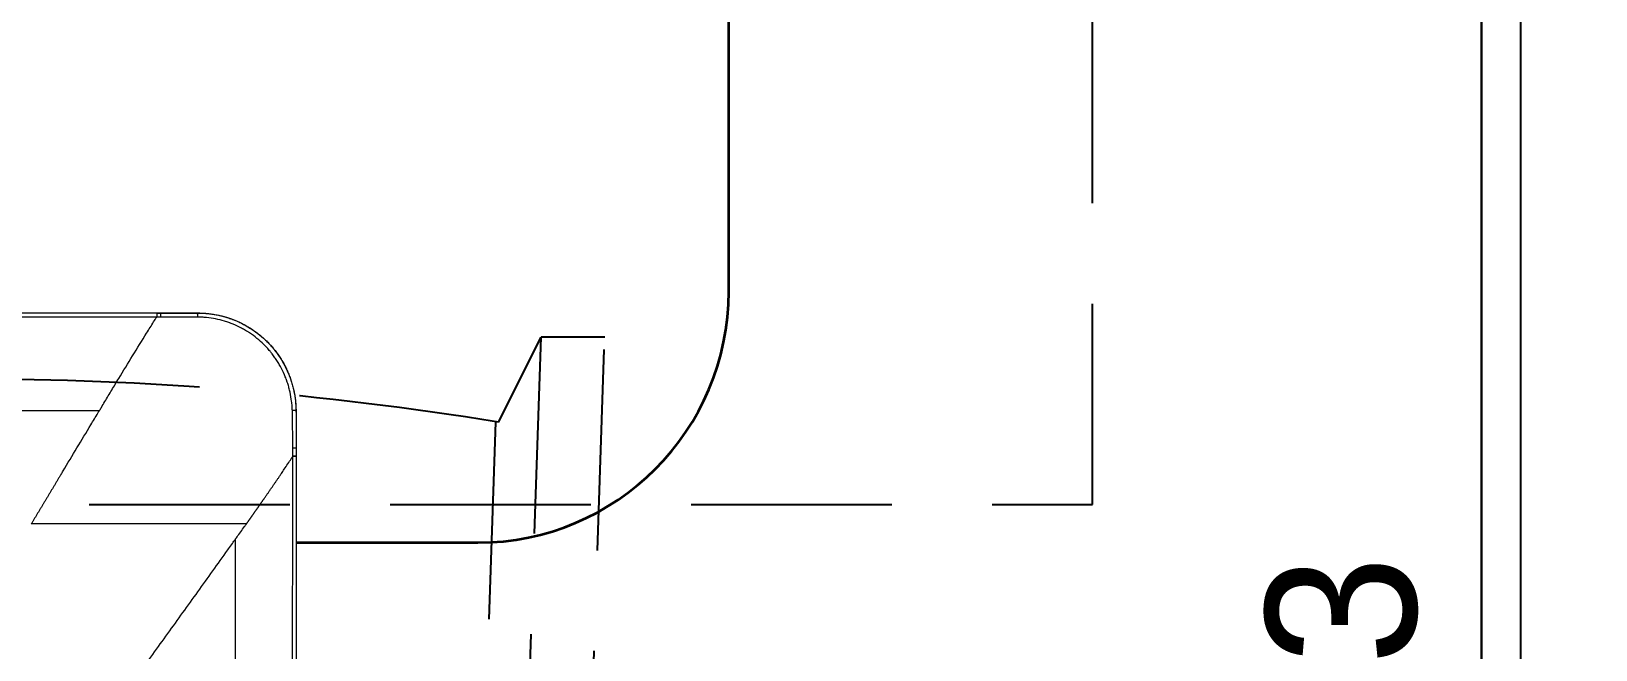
# Model space of a CAD drawing. Header units: inches. Extents: x 3778 to 56227, y -16914 to 35091.
# Drawn here: x 43284 to 43907, y -12717 to -12470 of the extents above; entities that cross this region are included whole.
import ezdxf

# ---------------------------------------------------------------- set-up
doc = ezdxf.new("R2010")
doc.units = ezdxf.units.IN
doc.header["$LTSCALE"] = 100
doc.header["$MEASUREMENT"] = 0
doc.header["$PDSIZE"] = 700.071425
doc.linetypes.add('DH-HID2', pattern=[1.2, 0.8, -0.4])
for name, color, linetype in [('07-DIM WAL', 5, 'Continuous'), ('2-con', 2, 'Continuous'), ('FU-FURM', 251, 'DH-HID2')]:
    doc.layers.add(name, color=color, linetype=linetype)
for name, color, linetype, lineweight in [('mark-B', 2, 'Continuous', 20), ('SS-ED', 3, 'Continuous', 30), ('SS-RLRG', 4, 'Continuous', 35)]:
    doc.layers.add(name, color=color, linetype=linetype, lineweight=lineweight)
doc.styles.add('HY 울릉도 L', font='')
doc.styles.get('HY 울릉도 L').set_extended_font_data('HY울릉도L')
doc.dimstyles.new('30', dxfattribs={"dimscale": 30, "dimtxt": 2, "dimasz": 1, "dimexe": 1, "dimexo": 1, "dimgap": 1, "dimtad": 1, "dimdec": 0, "dimrnd": 0.05, "dimdsep": 46, "dimlunit": 6, "dimtxsty": 'HY 울릉도 L', "dimblk": 'ARCHTICK', "dimcen": 2.5, "dimdle": 1, "dimclrd": 133, "dimclre": 133, "dimclrt": 30, "dimadec": 0, "dimazin": 0, "dimtfac": 1, "dimtdec": 0, "dimtix": 1, "dimtmove": 2, "dimatfit": 3, "dimldrblk": 'ARCHTICK', "dimfxl": 0, "dimlwd": -1, "dimlwe": -1, "dimarcsym": 0})

# ---------------------------------------------------------------- blocks, each defined once
blk = doc.blocks.new('cjscjdeh')
at = {"layer": 'FU-FURM', "color": 8}
for p, q in [((151549.52, 68184.88), (151549.52, 69084.88)), ((151312.68, 68217.7), (151329.65, 68251.53)), ((151318.99, 67933.39), (151329.65, 68251.53)), ((151355.03, 68251.49), (151329.65, 68251.53)), ((151344.15, 67926.74), (151355.03, 68251.49)), ((151304.94, 68019.2), (151311.59, 68217.74)), ((149349.52, 68184.88), (151549.52, 68184.88))]:
    blk.add_line(p, q, dxfattribs=at)
blk.add_arc((151099.52, 66904.32), 1330.57, 80.7811, 99.07678, dxfattribs=at)
blk = doc.blocks.new('_ArchTick')
at = {"color": 0, "linetype": 'ByBlock', "const_width": 0.15}
blk.add_lwpolyline([(-0.5, -0.5), (0.5, 0.5)], dxfattribs=at)
blk = doc.blocks.new('*D218')
at = {"layer": '07-DIM WAL', "color": 133}
for p, q in [((43877.05, -12146.05), (43877.05, -13408.95)), ((43907.05, -12176.05), (43907.05, -12176.05)), ((43907.05, -13378.95), (43907.05, -13378.95))]:
    blk.add_line(p, q, dxfattribs=at)
at = {"layer": 'Defpoints', "color": 0}
for p in [(43877.05, -12176.05), (43877.05, -13378.95), (43877.05, -13378.95)]:
    blk.add_point(p, dxfattribs=at)
at = {"layer": '07-DIM WAL', "color": 133, "xscale": 30, "yscale": 30, "zscale": 30}
for p, rotation in [((43877.05, -12176.05), 90), ((43877.05, -13378.95), 270)]:
    blk.add_blockref('_ArchTick', p, dxfattribs=dict(at, rotation=rotation))
at = {"layer": '07-DIM WAL', "color": 30, "insert": (43811.07, -12777.5), "char_height": 60, "attachment_point": 5, "rotation": 90, "style": 'HY 울릉도 L'}
blk.add_mtext('1,203', dxfattribs=at)
blk = doc.blocks.new('무풍1WAY 대형')
at = {"layer": 'mark-B'}
for p, q in [((-705, -442.43), (-705.02, -442.43)), ((-651.05, -496.27), (-651.05, -496.29)), ((-649.48, -494.67), (-649.45, -494.67))]:
    blk.add_line(p, q, dxfattribs=at)
for centre, major_axis, ratio, start_param, end_param in [((-702.71, -442.42), (-2.29, 0), 0.009278, 0.014051, 1.142358), ((-651.05, -493.98), (0, -2.29), 0.000111, 5.014126, 6.269245)]:
    blk.add_ellipse(centre, major_axis=major_axis, ratio=ratio, start_param=start_param, end_param=end_param, dxfattribs=at)
for points, degree in [([(-705.02, -439.19), (-705, -306.24), (-704.98, -173.29), (-704.93, -40.34)], 3), ([(-705, -439.19), (-705.02, -439.19)], 1), ([(-705.02, -442.43), (-705.02, -442.43)], 1), ([(-705, -439.19), (-705, -439.15), (-705, -439.11), (-705, -439.08)], 3), ([(-705, -442.43), (-705, -441.35), (-705, -440.27), (-705, -439.19)], 3), ([(-704.98, -457.36), (-704.99, -457.36)], 1), ([(-626.61, -457.36), (-609.67, -457.36), (-592.73, -457.36), (-575.79, -457.36)], 3), ([(-665.64, -496.29), (-665.76, -496.29), (-665.87, -496.28), (-665.99, -496.28)], 3), ([(-649.48, -496.27), (-650, -496.27), (-650.53, -496.27), (-651.05, -496.27)], 3), ([(-649.48, -496.28), (-649.48, -496.29)], 1), ([(-649.45, -496.28), (-649.46, -496.28), (-649.47, -496.28), (-649.48, -496.28)], 3)]:
    blk.add_open_spline(points, degree=degree, dxfattribs=at)
for points, knots in [([(-705, -439.08), (-705, -405.86), (-704.99, -372.63), (-704.98, -306.19), (-704.98, -272.97), (-704.96, -206.52), (-704.95, -173.3), (-704.94, -123.47), (-704.94, -106.85), (-704.92, -73.63), (-704.92, -57.02), (-704.91, -40.41)], [0, 0, 0, 0, 0.25, 0.25, 0.5, 0.5, 0.75, 0.75, 0.875, 0.875, 1, 1, 1, 1]), ([(-703.47, -40.43), (-703.48, -57.04), (-703.5, -73.65), (-703.53, -106.87), (-703.54, -123.48), (-703.58, -173.32), (-703.59, -206.54), (-703.62, -272.98), (-703.63, -306.21), (-703.65, -372.65), (-703.66, -405.87), (-703.66, -439.1)], [0, 0, 0, 0, 0.125, 0.125, 0.25, 0.25, 0.5, 0.5, 0.75, 0.75, 1, 1, 1, 1]), ([(-680.92, -52.48), (-680.92, -53.12), (-680.92, -54.4), (-680.92, -56.34), (-680.92, -58.28), (-680.92, -60.24), (-680.92, -62.22), (-680.92, -64.2), (-680.92, -66.21), (-680.92, -68.22), (-680.92, -70.25), (-680.92, -72.29), (-680.92, -74.35), (-680.92, -76.42), (-680.92, -78.5), (-680.92, -80.6), (-680.92, -82.71), (-680.92, -84.83), (-680.92, -86.97), (-680.92, -89.12), (-680.92, -91.29), (-680.92, -93.47), (-680.92, -95.66), (-680.92, -97.87), (-680.92, -100.09), (-680.92, -102.33), (-680.92, -104.58), (-680.92, -106.84), (-680.92, -109.11), (-680.92, -111.4), (-680.92, -113.71), (-680.92, -116.02), (-680.92, -118.36), (-680.92, -120.7), (-680.92, -123.06), (-680.92, -125.43), (-680.92, -127.82), (-680.92, -130.22), (-680.92, -132.63), (-680.92, -135.06), (-680.92, -137.5), (-680.92, -146.31), (-680.92, -161.86), (-680.92, -184.51), (-680.92, -208.28), (-680.92, -227.16), (-680.92, -240.83), (-680.92, -248.96), (-680.92, -257.22), (-680.92, -265.6), (-680.92, -274.1), (-680.92, -282.73), (-680.92, -291.49), (-680.92, -300.37), (-680.92, -309.37), (-680.92, -318.51), (-680.92, -327.76), (-680.92, -337.14), (-680.92, -346.65), (-680.92, -356.28), (-680.92, -366.04), (-680.92, -375.92), (-680.92, -385.93), (-680.92, -396.06), (-680.92, -402.86), (-680.92, -406.28)], [0, 0, 0, 0, 0.005423, 0.010885, 0.016386, 0.021926, 0.027504, 0.033122, 0.038778, 0.044473, 0.050206, 0.055979, 0.06179, 0.067641, 0.07353, 0.079458, 0.085424, 0.09143, 0.097475, 0.103558, 0.10968, 0.115841, 0.122041, 0.12828, 0.134558, 0.140874, 0.14723, 0.153624, 0.160057, 0.166529, 0.17304, 0.179589, 0.186177, 0.192805, 0.19947, 0.206175, 0.212918, 0.219701, 0.226521, 0.233381, 0.240279, 0.247216, 0.308102, 0.37213, 0.439303, 0.509616, 0.532243, 0.555224, 0.578557, 0.602244, 0.626284, 0.650679, 0.675427, 0.700529, 0.725984, 0.751794, 0.777958, 0.804476, 0.831348, 0.858573, 0.886152, 0.914085, 0.94237, 0.971009, 1, 1, 1, 1]), ([(-627.62, -332.18), (-630.11, -335.63), (-636.63, -344.65), (-645.14, -356.43), (-653.15, -367.53), (-659.15, -375.86), (-665.13, -384.18), (-671.09, -392.5), (-676.05, -399.44), (-679.31, -404.03), (-680.61, -405.85), (-680.92, -406.28)], [0, 0, 0, 0, 0.139503, 0.364304, 0.476704, 0.589104, 0.701505, 0.813905, 0.926305, 0.982505, 1, 1, 1, 1]), ([(-680.92, -406.28), (-681.11, -406.54), (-681.79, -407.49), (-682.98, -409.13), (-684.23, -410.87), (-684.99, -411.92), (-685.25, -412.29)], [0, 0, 0, 0, 0.129938, 0.474228, 0.818517, 1, 1, 1, 1]), ([(-685.25, -412.29), (-685.3, -412.36), (-685.4, -412.51), (-685.56, -412.73), (-685.71, -412.94), (-685.86, -413.16), (-686.02, -413.38), (-686.17, -413.6), (-686.32, -413.82), (-686.48, -414.04), (-686.63, -414.26), (-686.79, -414.47), (-686.94, -414.69), (-687.09, -414.91), (-687.25, -415.13), (-687.4, -415.35), (-687.55, -415.57), (-687.7, -415.78), (-687.86, -416), (-688.01, -416.22), (-688.16, -416.44), (-688.32, -416.66), (-688.47, -416.87), (-688.62, -417.09), (-688.77, -417.31), (-688.93, -417.53), (-689.08, -417.74), (-689.23, -417.96), (-689.38, -418.18), (-689.53, -418.4), (-689.69, -418.61), (-689.84, -418.83), (-689.99, -419.05), (-690.14, -419.26), (-690.29, -419.48), (-690.45, -419.7), (-690.6, -419.92), (-690.75, -420.13), (-690.9, -420.35), (-691.05, -420.57), (-691.2, -420.78), (-691.35, -421), (-691.5, -421.22), (-691.66, -421.43), (-691.81, -421.65), (-691.96, -421.87), (-692.11, -422.08), (-692.32, -422.39), (-692.61, -422.8), (-692.96, -423.3), (-693.31, -423.8), (-693.65, -424.3), (-694, -424.81), (-694.35, -425.31), (-694.69, -425.81), (-695.04, -426.31), (-695.39, -426.81), (-695.73, -427.31), (-696.07, -427.8), (-696.42, -428.3), (-696.76, -428.8), (-697.1, -429.3), (-697.45, -429.8), (-697.79, -430.29), (-698.13, -430.79), (-698.47, -431.29), (-698.81, -431.79), (-699.04, -432.12), (-699.15, -432.28)], [0, 0, 0, 0, 0.010926, 0.02185, 0.032772, 0.043691, 0.054609, 0.065524, 0.076437, 0.087348, 0.098256, 0.109162, 0.120066, 0.130968, 0.141868, 0.152765, 0.16366, 0.174553, 0.185444, 0.196332, 0.207218, 0.218102, 0.228983, 0.239862, 0.250739, 0.261614, 0.272486, 0.283356, 0.294224, 0.30509, 0.315953, 0.326813, 0.337672, 0.348528, 0.359382, 0.370233, 0.381082, 0.391929, 0.402773, 0.413615, 0.424455, 0.435292, 0.446127, 0.456959, 0.467789, 0.478617, 0.489442, 0.500265, 0.525384, 0.55049, 0.575581, 0.60066, 0.625724, 0.650774, 0.675811, 0.700834, 0.725843, 0.750837, 0.775818, 0.800785, 0.825737, 0.850675, 0.875599, 0.900508, 0.925403, 0.950283, 0.975149, 1, 1, 1, 1]), ([(-685.25, -412.29), (-684.38, -412.29), (-683.51, -412.29), (-682.21, -412.29), (-681.77, -412.29), (-680.9, -412.29), (-680.47, -412.29), (-679.16, -412.29), (-678.28, -412.29), (-676.53, -412.29), (-675.66, -412.29), (-674.56, -412.29), (-674.34, -412.29), (-673.9, -412.29), (-673.68, -412.29), (-673.02, -412.29), (-672.58, -412.29), (-671.26, -412.29), (-670.37, -412.29), (-668.6, -412.29), (-667.72, -412.29), (-665.94, -412.29), (-665.05, -412.29), (-663.71, -412.29), (-663.27, -412.29), (-662.38, -412.29), (-661.93, -412.29), (-660.59, -412.29), (-659.7, -412.29), (-657.02, -412.29), (-655.23, -412.29), (-651.65, -412.29), (-649.85, -412.29), (-646.27, -412.29), (-644.47, -412.29), (-641.78, -412.29), (-640.88, -412.29), (-639.08, -412.29), (-638.19, -412.29), (-635.49, -412.29), (-633.69, -412.29), (-630.09, -412.29), (-628.29, -412.29), (-624.7, -412.29), (-622.9, -412.29), (-620.19, -412.29), (-619.29, -412.29), (-617.49, -412.29), (-616.59, -412.29), (-614.79, -412.29), (-613.89, -412.29), (-612.76, -412.29), (-612.54, -412.29), (-612.09, -412.29), (-611.86, -412.29), (-611.19, -412.29), (-610.74, -412.29), (-606.68, -412.29), (-603.08, -412.29), (-599.48, -412.29)], [0, 0, 0, 0, 0.03125, 0.03125, 0.046875, 0.046875, 0.0625, 0.0625, 0.09375, 0.09375, 0.125, 0.125, 0.132813, 0.132813, 0.140625, 0.140625, 0.15625, 0.15625, 0.1875, 0.1875, 0.21875, 0.21875, 0.25, 0.25, 0.265625, 0.265625, 0.28125, 0.28125, 0.3125, 0.3125, 0.375, 0.375, 0.4375, 0.4375, 0.5, 0.5, 0.53125, 0.53125, 0.5625, 0.5625, 0.625, 0.625, 0.6875, 0.6875, 0.75, 0.75, 0.78125, 0.78125, 0.8125, 0.8125, 0.84375, 0.84375, 0.851562, 0.851562, 0.859375, 0.859375, 0.875, 0.875, 1, 1, 1, 1]), ([(-611.32, -431.99), (-611.21, -431.82), (-611.01, -431.47), (-610.7, -430.95), (-610.38, -430.43), (-610.07, -429.92), (-609.76, -429.4), (-609.45, -428.88), (-609.14, -428.36), (-608.83, -427.85), (-608.52, -427.33), (-608.21, -426.81), (-607.9, -426.29), (-607.59, -425.77), (-607.27, -425.26), (-606.96, -424.74), (-606.65, -424.22), (-606.34, -423.7), (-606.03, -423.18), (-605.72, -422.67), (-605.31, -421.99), (-604.81, -421.16), (-604.22, -420.18), (-603.63, -419.19), (-603.04, -418.2), (-602.44, -417.22), (-601.85, -416.23), (-601.26, -415.25), (-600.66, -414.26), (-600.07, -413.27), (-599.68, -412.62), (-599.48, -412.29)], [0, 0, 0, 0, 0.026294, 0.052589, 0.078885, 0.105182, 0.131479, 0.157777, 0.184076, 0.210376, 0.236676, 0.262977, 0.289279, 0.315581, 0.341885, 0.368189, 0.394493, 0.420799, 0.447105, 0.473412, 0.499719, 0.549736, 0.599755, 0.649777, 0.699802, 0.749828, 0.799858, 0.84989, 0.899924, 0.949961, 1, 1, 1, 1]), ([(-699.15, -432.28), (-699.54, -432.87), (-700.87, -434.85), (-702.37, -437.12), (-703.47, -438.81), (-703.66, -439.1)], [0, 0, 0, 0, 0.259112, 0.872786, 1, 1, 1, 1]), ([(-611.32, -431.99), (-611.59, -432.44), (-613.71, -435.96), (-617.69, -442.56), (-622.32, -450.25), (-625.29, -455.18), (-626.41, -457.04), (-626.61, -457.36)], [0, 0, 0, 0, 0.052887, 0.416348, 0.779809, 0.961539, 1, 1, 1, 1]), ([(-705.02, -442.43), (-705.02, -441.89), (-705.02, -441.35), (-705.02, -440.54), (-705.02, -440.27), (-705.02, -439.73), (-705.02, -439.46), (-705.02, -439.19)], [0, 0, 0, 0, 0.5, 0.5, 0.75, 0.75, 1, 1, 1, 1]), ([(-704.99, -457.36), (-705.01, -456.12), (-705.01, -454.87), (-705.01, -453.01), (-705.01, -452.07), (-705.01, -451.14), (-705.01, -450.52), (-705.01, -450.21), (-705.02, -447.4), (-705.02, -444.92), (-705.02, -442.43)], [0, 0, 0, 0, 0.25, 0.25, 0.375, 0.4375, 0.4375, 0.5, 0.5, 1, 1, 1, 1]), ([(-705, -439.08), (-705, -439.08), (-704.99, -439.08), (-704.96, -439.08), (-704.93, -439.08), (-704.87, -439.08), (-704.83, -439.09), (-704.74, -439.09), (-704.69, -439.09), (-704.57, -439.09), (-704.5, -439.09), (-704.36, -439.09), (-704.29, -439.09), (-704.12, -439.09), (-704.04, -439.09), (-703.86, -439.1), (-703.76, -439.1), (-703.66, -439.1)], [0, 0, 0, 0, 0.125, 0.125, 0.25, 0.25, 0.375, 0.375, 0.5, 0.5, 0.625, 0.625, 0.75, 0.75, 0.875, 0.875, 1, 1, 1, 1]), ([(-705, -439.19), (-705, -439.19), (-704.99, -439.19), (-704.96, -439.19), (-704.93, -439.19), (-704.87, -439.19), (-704.83, -439.19), (-704.74, -439.19), (-704.69, -439.2), (-704.57, -439.2), (-704.5, -439.2), (-704.36, -439.2), (-704.29, -439.2), (-704.12, -439.2), (-704.04, -439.2), (-703.86, -439.2), (-703.76, -439.2), (-703.66, -439.2)], [0, 0, 0, 0, 0.125, 0.125, 0.25, 0.25, 0.375, 0.375, 0.5, 0.5, 0.625, 0.625, 0.75, 0.75, 0.875, 0.875, 1, 1, 1, 1]), ([(-704.98, -457.36), (-704.98, -456.74), (-704.99, -456.12), (-704.99, -455.18), (-704.99, -454.87), (-705, -454.41), (-705, -454.25), (-705, -453.94), (-705, -453.78), (-705, -453.01), (-705, -452.38), (-705, -451.14), (-705, -450.52), (-705, -447.4), (-705, -444.91), (-705, -442.43)], [0, 0, 0, 0, 0.125, 0.125, 0.1875, 0.1875, 0.21875, 0.21875, 0.25, 0.25, 0.375, 0.375, 0.5, 0.5, 1, 1, 1, 1]), ([(-703.66, -439.1), (-703.66, -439.1), (-703.66, -439.1), (-703.66, -439.13), (-703.66, -439.17), (-703.66, -439.2)], [0, 0, 0, 0, 0.000397, 0.000397, 1, 1, 1, 1]), ([(-703.66, -439.2), (-703.66, -439.29), (-703.66, -439.38), (-703.66, -439.79), (-703.66, -440.12), (-703.66, -440.98), (-703.66, -441.5), (-703.66, -442.16), (-703.66, -442.3), (-703.66, -442.44)], [0, 0, 0, 0, 0.080013, 0.080013, 0.386564, 0.386564, 0.870225, 0.870225, 1, 1, 1, 1]), ([(-703.66, -442.44), (-703.66, -444.94), (-703.66, -447.44), (-703.65, -450.56), (-703.65, -451.19), (-703.65, -452.12), (-703.64, -452.44), (-703.64, -452.9), (-703.64, -453.14), (-703.64, -453.37), (-703.64, -453.53), (-703.64, -453.61), (-703.64, -453.76), (-703.64, -453.84), (-703.64, -454), (-703.64, -454.08), (-703.64, -454.19), (-703.63, -454.23), (-703.63, -454.31), (-703.63, -454.35), (-703.63, -454.47), (-703.62, -454.54), (-703.61, -454.93), (-703.6, -455.25), (-703.57, -456.18), (-703.55, -456.81), (-703.53, -457.43)], [0, 0, 0, 0, 0.5, 0.5, 0.625, 0.625, 0.6875, 0.6875, 0.71875, 0.734375, 0.734375, 0.75, 0.75, 0.765625, 0.765625, 0.78125, 0.78125, 0.789062, 0.789062, 0.796875, 0.796875, 0.8125, 0.8125, 0.875, 0.875, 1, 1, 1, 1]), ([(-665.99, -496.28), (-666.31, -496.28), (-666.63, -496.28), (-667.03, -496.27), (-667.11, -496.26), (-667.27, -496.26), (-667.51, -496.25), (-667.75, -496.24), (-668.54, -496.2), (-669.18, -496.15), (-670.44, -496.02), (-671.07, -495.94), (-672.32, -495.75), (-672.95, -495.64), (-674.19, -495.39), (-674.81, -495.25), (-676.04, -494.94), (-676.65, -494.77), (-677.87, -494.4), (-678.48, -494.19), (-679.24, -493.92), (-679.39, -493.87), (-679.69, -493.76), (-679.84, -493.7), (-680.29, -493.53), (-680.58, -493.41), (-681.47, -493.04), (-682.05, -492.78), (-682.91, -492.37), (-683.2, -492.23), (-683.76, -491.95), (-684.04, -491.8), (-684.6, -491.5), (-685.16, -491.19), (-685.7, -490.88), (-686.52, -490.39), (-687.05, -490.05), (-688.11, -489.34), (-688.63, -488.98), (-689.66, -488.22), (-690.16, -487.82), (-690.72, -487.36), (-690.78, -487.31), (-690.9, -487.21), (-691.09, -487.06), (-691.52, -486.69), (-691.88, -486.37), (-692.59, -485.73), (-693.05, -485.29), (-693.95, -484.39), (-694.38, -483.93), (-695.23, -483), (-695.65, -482.52), (-696.45, -481.54), (-696.85, -481.04), (-697.6, -480.02), (-697.97, -479.5), (-698.42, -478.84), (-698.5, -478.7), (-698.68, -478.43), (-698.85, -478.17), (-699.07, -477.83), (-699.19, -477.62), (-699.28, -477.48), (-699.32, -477.42), (-699.69, -476.8), (-700.01, -476.24), (-700.61, -475.12), (-700.9, -474.55), (-701.44, -473.4), (-701.7, -472.82), (-702.01, -472.09), (-702.07, -471.94), (-702.19, -471.65), (-702.25, -471.5), (-702.42, -471.06), (-702.64, -470.47), (-702.95, -469.57), (-703.15, -468.96), (-703.34, -468.36), (-703.43, -468.05), (-703.6, -467.44), (-703.68, -467.13), (-703.84, -466.51), (-703.91, -466.2), (-704.02, -465.73), (-704.06, -465.58), (-704.13, -465.26), (-704.16, -465.11), (-704.32, -464.32), (-704.43, -463.69), (-704.63, -462.43), (-704.71, -461.8), (-704.84, -460.53), (-704.89, -459.9), (-704.94, -459.11), (-704.95, -458.95), (-704.96, -458.71), (-704.96, -458.63), (-704.97, -458.47), (-704.97, -458.39), (-704.98, -458), (-704.99, -457.68), (-704.99, -457.36)], [0, 0, 0, 0, 0.015625, 0.015625, 0.019531, 0.019531, 0.023438, 0.03125, 0.03125, 0.0625, 0.0625, 0.09375, 0.09375, 0.125, 0.125, 0.15625, 0.15625, 0.1875, 0.1875, 0.21875, 0.21875, 0.226563, 0.226563, 0.234375, 0.234375, 0.25, 0.25, 0.28125, 0.28125, 0.296875, 0.296875, 0.3125, 0.3125, 0.328125, 0.34375, 0.34375, 0.375, 0.375, 0.40625, 0.40625, 0.4375, 0.4375, 0.441406, 0.441406, 0.445313, 0.453125, 0.46875, 0.46875, 0.5, 0.5, 0.53125, 0.53125, 0.5625, 0.5625, 0.59375, 0.59375, 0.625, 0.625, 0.632813, 0.632813, 0.640625, 0.648438, 0.652344, 0.652344, 0.65625, 0.65625, 0.6875, 0.6875, 0.71875, 0.71875, 0.75, 0.75, 0.757813, 0.757813, 0.765625, 0.765625, 0.78125, 0.796875, 0.8125, 0.8125, 0.828125, 0.828125, 0.84375, 0.84375, 0.859375, 0.859375, 0.867188, 0.867188, 0.875, 0.875, 0.90625, 0.90625, 0.9375, 0.9375, 0.96875, 0.96875, 0.976563, 0.976563, 0.980469, 0.980469, 0.984375, 0.984375, 1, 1, 1, 1]), ([(-665.64, -496.27), (-665.97, -496.27), (-666.29, -496.27), (-666.77, -496.26), (-666.94, -496.25), (-667.26, -496.24), (-667.42, -496.24), (-668.22, -496.2), (-668.86, -496.16), (-670.77, -495.98), (-672.03, -495.8), (-674.53, -495.31), (-675.77, -495.01), (-677.61, -494.46), (-678.22, -494.27), (-678.98, -494), (-679.13, -493.95), (-679.43, -493.84), (-679.58, -493.78), (-680.04, -493.61), (-680.34, -493.49), (-681.83, -492.88), (-682.99, -492.34), (-684.69, -491.44), (-685.25, -491.12), (-686.08, -490.63), (-686.36, -490.46), (-686.7, -490.25), (-686.77, -490.21), (-686.9, -490.12), (-687.11, -489.99), (-687.31, -489.86), (-688.52, -489.06), (-689.55, -488.3), (-691.52, -486.69), (-692.47, -485.84), (-693.6, -484.72), (-693.82, -484.49), (-694.27, -484.03), (-694.48, -483.8), (-695.13, -483.09), (-695.55, -482.61), (-696.06, -481.99), (-696.22, -481.8), (-696.37, -481.61), (-696.47, -481.48), (-696.52, -481.42), (-696.77, -481.1), (-696.96, -480.85), (-697.54, -480.08), (-697.91, -479.56), (-698.45, -478.76), (-698.62, -478.49), (-698.97, -477.96), (-699.47, -477.14), (-700.58, -475.21), (-701.4, -473.49), (-702.02, -472.01), (-702.14, -471.72), (-702.38, -471.12), (-702.49, -470.82), (-702.66, -470.37), (-702.71, -470.21), (-702.79, -469.99), (-702.82, -469.91), (-702.87, -469.76), (-703, -469.37), (-703.12, -468.99), (-703.41, -468.07), (-703.58, -467.46), (-703.9, -466.22), (-704.04, -465.6), (-704.43, -463.73), (-704.62, -462.47), (-704.82, -460.57), (-704.88, -459.93), (-704.92, -459.13), (-704.93, -458.97), (-704.94, -458.73), (-704.95, -458.65), (-704.95, -458.49), (-704.95, -458.41), (-704.97, -458.01), (-704.97, -457.68), (-704.98, -457.36)], [0, 0, 0, 0, 0.015625, 0.015625, 0.023438, 0.023438, 0.03125, 0.03125, 0.0625, 0.0625, 0.125, 0.125, 0.1875, 0.1875, 0.21875, 0.21875, 0.226563, 0.226563, 0.234375, 0.234375, 0.25, 0.25, 0.3125, 0.3125, 0.34375, 0.34375, 0.359375, 0.359375, 0.363281, 0.363281, 0.367188, 0.375, 0.375, 0.4375, 0.4375, 0.5, 0.5, 0.515625, 0.515625, 0.53125, 0.53125, 0.5625, 0.5625, 0.570313, 0.574219, 0.574219, 0.578125, 0.578125, 0.59375, 0.59375, 0.625, 0.625, 0.640625, 0.640625, 0.65625, 0.6875, 0.75, 0.75, 0.765625, 0.765625, 0.78125, 0.78125, 0.789063, 0.789063, 0.792969, 0.792969, 0.796875, 0.8125, 0.8125, 0.84375, 0.84375, 0.875, 0.875, 0.9375, 0.9375, 0.96875, 0.96875, 0.976563, 0.976563, 0.980469, 0.980469, 0.984375, 0.984375, 1, 1, 1, 1]), ([(-704.98, -457.36), (-704.98, -457.37), (-704.97, -457.37), (-704.93, -457.38), (-704.9, -457.38), (-704.84, -457.39), (-704.79, -457.39), (-704.69, -457.4), (-704.64, -457.41), (-704.51, -457.41), (-704.44, -457.41), (-704.28, -457.42), (-704.2, -457.42), (-704.02, -457.42), (-703.93, -457.43), (-703.74, -457.43), (-703.63, -457.43), (-703.53, -457.43)], [0, 0, 0, 0, 0.125, 0.125, 0.25, 0.25, 0.375, 0.375, 0.5, 0.5, 0.625, 0.625, 0.75, 0.75, 0.875, 0.875, 1, 1, 1, 1]), ([(-703.53, -457.42), (-703.52, -457.73), (-703.51, -458.04), (-703.49, -458.42), (-703.48, -458.5), (-703.47, -458.65), (-703.46, -458.88), (-703.4, -459.72), (-703.32, -460.48), (-703.09, -462.3), (-702.89, -463.5), (-702.49, -465.29), (-702.35, -465.88), (-702.03, -467.06), (-701.86, -467.65), (-701.57, -468.53), (-701.48, -468.82), (-701.33, -469.25), (-701.27, -469.4), (-701.17, -469.69), (-701.01, -470.12), (-700.84, -470.55), (-700.61, -471.12), (-700.49, -471.41), (-699.89, -472.81), (-699.35, -473.91), (-698.48, -475.51), (-698.17, -476.03), (-697.69, -476.81), (-697.53, -477.07), (-697.2, -477.58), (-696.69, -478.35), (-696.16, -479.09), (-695.6, -479.83), (-695.41, -480.07), (-695.12, -480.44), (-695.03, -480.56), (-694.83, -480.79), (-694.73, -480.91), (-694.24, -481.5), (-693.84, -481.97), (-693.22, -482.64), (-693.01, -482.86), (-692.58, -483.3), (-692.37, -483.52), (-691.28, -484.59), (-690.38, -485.4), (-688.48, -486.94), (-687.5, -487.66), (-686.34, -488.43), (-686.21, -488.51), (-685.96, -488.68), (-685.83, -488.76), (-685.43, -489.01), (-685.17, -489.17), (-684.38, -489.64), (-683.84, -489.94), (-682.21, -490.8), (-681.1, -491.33), (-679.67, -491.91), (-679.39, -492.02), (-678.96, -492.19), (-678.81, -492.24), (-678.52, -492.35), (-677.8, -492.61), (-677.07, -492.85), (-675.31, -493.38), (-674.13, -493.67), (-671.75, -494.14), (-670.54, -494.32), (-668.72, -494.51), (-668.11, -494.55), (-667.35, -494.59), (-667.2, -494.6), (-666.89, -494.61), (-666.74, -494.62), (-666.27, -494.63), (-665.97, -494.64), (-665.66, -494.64)], [0, 0, 0, 0, 0.015625, 0.015625, 0.019531, 0.019531, 0.023437, 0.03125, 0.0625, 0.0625, 0.125, 0.125, 0.15625, 0.15625, 0.1875, 0.1875, 0.203125, 0.203125, 0.210937, 0.210937, 0.21875, 0.234375, 0.234375, 0.25, 0.25, 0.3125, 0.3125, 0.34375, 0.34375, 0.359375, 0.359375, 0.375, 0.40625, 0.40625, 0.421875, 0.421875, 0.429687, 0.429687, 0.4375, 0.4375, 0.46875, 0.46875, 0.484375, 0.484375, 0.5, 0.5, 0.5625, 0.5625, 0.625, 0.625, 0.632812, 0.632812, 0.640625, 0.640625, 0.65625, 0.65625, 0.6875, 0.6875, 0.75, 0.75, 0.765625, 0.765625, 0.773437, 0.773437, 0.78125, 0.8125, 0.8125, 0.875, 0.875, 0.9375, 0.9375, 0.96875, 0.96875, 0.976562, 0.976562, 0.984375, 0.984375, 1, 1, 1, 1]), ([(-626.61, -457.36), (-626.88, -457.8), (-627.6, -459.01), (-628.79, -460.99), (-630.18, -463.29), (-632.02, -466.35), (-635.25, -471.69), (-639.88, -479.27), (-644.51, -486.78), (-647.71, -491.9), (-649.05, -494.03), (-649.45, -494.67)], [0, 0, 0, 0, 0.035081, 0.095911, 0.156741, 0.217571, 0.33923, 0.582549, 0.825868, 0.947527, 1, 1, 1, 1]), ([(-665.64, -496.27), (-665.65, -496.27), (-665.65, -496.26), (-665.65, -496.22), (-665.65, -496.19), (-665.65, -496.14), (-665.65, -496.13), (-665.65, -496.1), (-665.65, -496.07), (-665.65, -496.03), (-665.65, -495.95), (-665.65, -495.88), (-665.66, -495.79), (-665.66, -495.77), (-665.66, -495.73), (-665.66, -495.71), (-665.66, -495.65), (-665.66, -495.61), (-665.66, -495.48), (-665.66, -495.39), (-665.66, -495.27), (-665.66, -495.24), (-665.66, -495.19), (-665.66, -495.16), (-665.66, -495.09), (-665.66, -495.03), (-665.66, -494.95), (-665.66, -494.91), (-665.66, -494.88), (-665.66, -494.87), (-665.66, -494.86), (-665.66, -494.84), (-665.66, -494.77), (-665.66, -494.7), (-665.66, -494.64)], [0, 0, 0, 0, 0.125, 0.125, 0.25, 0.25, 0.28125, 0.28125, 0.3125, 0.375, 0.375, 0.5, 0.5, 0.53125, 0.53125, 0.5625, 0.5625, 0.625, 0.625, 0.75, 0.75, 0.78125, 0.78125, 0.8125, 0.8125, 0.875, 0.875, 0.90625, 0.914063, 0.914063, 0.921875, 0.921875, 0.9375, 1, 1, 1, 1]), ([(-665.66, -494.64), (-665.35, -494.64), (-665.05, -494.65), (-664.67, -494.65), (-664.59, -494.65), (-664.44, -494.66), (-664.36, -494.66), (-664.14, -494.66), (-663.98, -494.66), (-663.53, -494.66), (-663.22, -494.66), (-662.61, -494.66), (-662.31, -494.66), (-661.4, -494.66), (-660.79, -494.66), (-659.88, -494.66), (-659.57, -494.66), (-658.96, -494.66), (-658.66, -494.66), (-655.92, -494.66), (-653.48, -494.66), (-651.05, -494.67)], [0, 0, 0, 0, 0.0625, 0.0625, 0.078125, 0.078125, 0.09375, 0.09375, 0.125, 0.125, 0.1875, 0.1875, 0.25, 0.25, 0.375, 0.375, 0.4375, 0.4375, 0.5, 0.5, 1, 1, 1, 1]), ([(-651.05, -496.27), (-653.48, -496.27), (-655.91, -496.27), (-658.65, -496.27), (-658.96, -496.27), (-659.56, -496.27), (-659.87, -496.27), (-660.78, -496.27), (-661.39, -496.27), (-662.6, -496.27), (-663.21, -496.27), (-664.12, -496.27), (-664.43, -496.27), (-665.04, -496.27), (-665.34, -496.27), (-665.64, -496.27)], [0, 0, 0, 0, 0.5, 0.5, 0.5625, 0.5625, 0.625, 0.625, 0.75, 0.75, 0.875, 0.875, 0.9375, 0.9375, 1, 1, 1, 1]), ([(-665.64, -496.27), (-665.64, -496.27), (-665.64, -496.27), (-665.64, -496.28), (-665.64, -496.28), (-665.64, -496.29)], [0, 0, 0, 0, 0.436099, 0.436099, 1, 1, 1, 1]), ([(-651.05, -496.29), (-653.48, -496.29), (-655.91, -496.29), (-658.65, -496.29), (-658.96, -496.29), (-659.56, -496.29), (-660.48, -496.29), (-662.6, -496.29), (-664.43, -496.29), (-665.64, -496.29)], [0, 0, 0, 0, 0.5, 0.5, 0.5625, 0.5625, 0.625, 0.75, 1, 1, 1, 1]), ([(-651.05, -494.67), (-651.05, -494.67), (-651.05, -494.67), (-650.79, -494.67), (-650.53, -494.67), (-650.13, -494.67), (-650, -494.67), (-649.74, -494.67), (-649.61, -494.67), (-649.48, -494.67)], [0, 0, 0, 0, 0.000222, 0.000222, 0.500245, 0.500245, 0.752773, 0.752773, 1, 1, 1, 1]), ([(-649.48, -496.29), (-649.61, -496.29), (-649.74, -496.29), (-650, -496.29), (-650.13, -496.29), (-650.39, -496.29), (-650.53, -496.29), (-650.79, -496.29), (-650.92, -496.29), (-651.05, -496.29)], [0, 0, 0, 0, 0.25, 0.25, 0.5, 0.5, 0.750001, 0.750001, 1, 1, 1, 1]), ([(-649.48, -496.27), (-649.48, -496.27), (-649.48, -496.26), (-649.48, -496.22), (-649.48, -496.19), (-649.48, -496.11), (-649.48, -496.07), (-649.48, -495.96), (-649.48, -495.89), (-649.48, -495.75), (-649.48, -495.67), (-649.48, -495.5), (-649.48, -495.41), (-649.48, -495.21), (-649.48, -495.11), (-649.48, -494.89), (-649.48, -494.78), (-649.48, -494.67)], [0, 0, 0, 0, 0.125, 0.125, 0.25, 0.25, 0.375, 0.375, 0.5, 0.5, 0.625, 0.625, 0.75, 0.75, 0.875, 0.875, 1, 1, 1, 1]), ([(-575.79, -496.29), (-586.83, -496.29), (-597.86, -496.29), (-614.91, -496.29), (-620.92, -496.29), (-632.94, -496.29), (-638.96, -496.29), (-646.47, -496.29), (-647.98, -496.29), (-649.48, -496.29)], [0, 0, 0, 0, 0.449246, 0.449246, 0.694026, 0.694026, 0.938805, 0.938805, 1, 1, 1, 1]), ([(-649.45, -496.28), (-649.45, -496.27), (-649.45, -496.26), (-649.45, -496.22), (-649.45, -496.19), (-649.45, -496.12), (-649.45, -496.07), (-649.45, -495.96), (-649.45, -495.89), (-649.45, -495.75), (-649.45, -495.67), (-649.45, -495.5), (-649.45, -495.41), (-649.45, -495.21), (-649.45, -495.11), (-649.45, -494.89), (-649.45, -494.78), (-649.45, -494.67)], [0, 0, 0, 0, 0.125, 0.125, 0.25, 0.25, 0.375, 0.375, 0.5, 0.5, 0.625, 0.625, 0.75, 0.75, 0.875, 0.875, 1, 1, 1, 1]), ([(-649.45, -494.67), (-647.93, -494.67), (-646.4, -494.67), (-638.76, -494.67), (-632.66, -494.67), (-609.63, -494.67), (-592.71, -494.67), (-575.79, -494.67)], [0, 0, 0, 0, 0.062188, 0.062188, 0.310942, 0.310942, 1, 1, 1, 1]), ([(-575.79, -496.28), (-576.87, -496.28), (-577.94, -496.28), (-585.02, -496.28), (-591.04, -496.28), (-605.78, -496.28), (-614.52, -496.28), (-631.99, -496.28), (-640.72, -496.28), (-649.45, -496.28)], [0, 0, 0, 0, 0.043708, 0.043708, 0.288571, 0.288571, 0.644286, 0.644286, 1, 1, 1, 1])]:
    blk.add_open_spline(points, degree=3, knots=knots, dxfattribs=at)
blk = doc.blocks.new('dpdjzjs')
at = {"layer": 'SS-ED'}
blk.add_line((179832.35, 88856.28), (179832.35, 89597.94), dxfattribs=at)
at = {"layer": 'SS-RLRG'}
blk.add_line((179532.35, 89256.28), (179532.35, 89536.18), dxfattribs=at)
at = {"layer": 'SS-RLRG', "color": 4}
blk.add_line((179359.87, 89156.28), (179432.35, 89156.28), dxfattribs=at)
at = {"layer": 'SS-RLRG'}
blk.add_arc((179432.35, 89256.28), 100, 270, 0, dxfattribs=at)
at = {"layer": 'mark-B', "rotation": 180}
blk.add_blockref('무풍1WAY 대형', (178654.91, 88751.49), dxfattribs=at)

msp = doc.modelspace()

# ---------------------------------------------------------------- block references
msp.add_blockref('cjscjdeh', (-107842.97, -80843.84))
at = {"layer": '2-con'}
msp.add_blockref('dpdjzjs', (-135970.86, -101830.44), dxfattribs=at)

# ---------------------------------------------------------------- dimensions: what is measured, and where the dimension line sits
at = {"layer": '07-DIM WAL'}
dim = msp.add_linear_dim(base=(43877.05, -13378.95), p1=(43877.05, -12176.05), p2=(43877.05, -13378.95), angle=90, dimstyle='30', override={"dimfxl": 1.25, "dimarcsym": 2}, dxfattribs=at)
dim.commit()
dim.dimension.update_dxf_attribs({"geometry": '*D218', "text_midpoint": (43811.07, -12777.5)})

doc.saveas('drawing.dxf')
